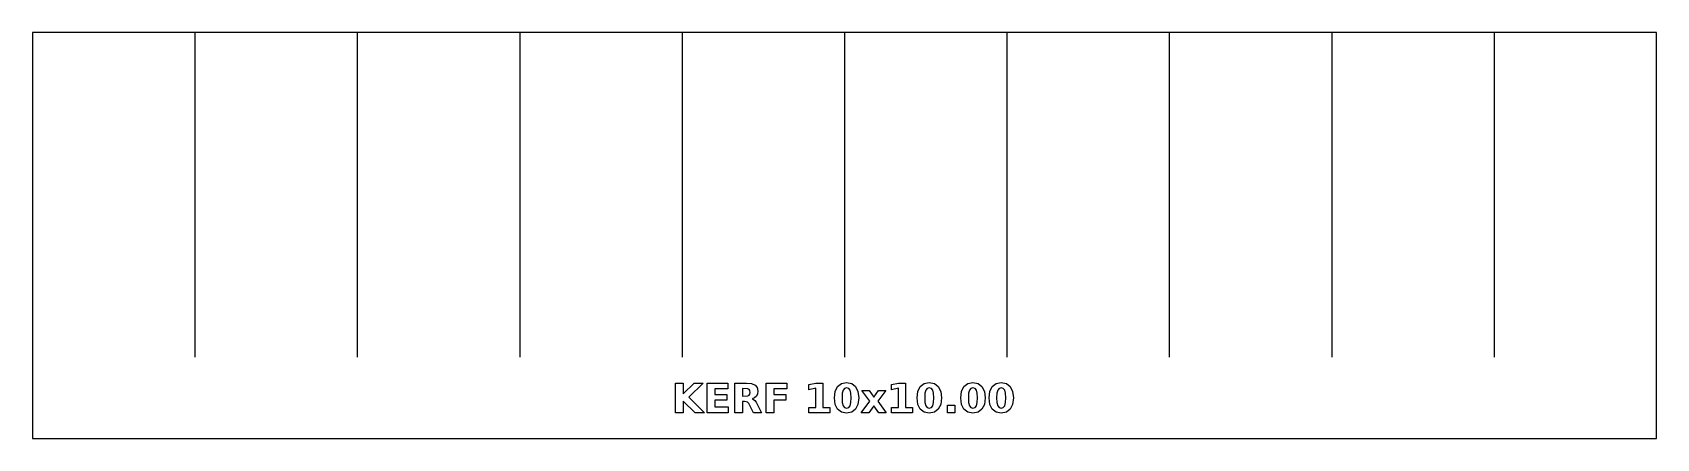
# Model space of a CAD drawing. Header units: millimetres. Extents: x 0 to 100, y 0 to 25.
import ezdxf

# ---------------------------------------------------------------- set-up
doc = ezdxf.new("R2010")
doc.units = ezdxf.units.MM
doc.layers.add('CUT', color=1, linetype='Continuous')
doc.layers.add('ENGRAVE', color=5, linetype='Continuous')

msp = doc.modelspace()

# ---------------------------------------------------------------- linework, layer by layer
at = {"layer": 'CUT'}
msp.add_lwpolyline([(100, 0), (100, 25), (0, 25), (0, 0)], close=True, dxfattribs=at)
for points in [[(10, 25), (10, 5)], [(20, 25), (20, 5)], [(30, 25), (30, 5)], [(40, 25), (40, 5)], [(50, 25), (50, 5)], [(60, 25), (60, 5)], [(70, 25), (70, 5)], [(80, 25), (80, 5)], [(90, 25), (90, 5)]]:
    msp.add_lwpolyline(points, dxfattribs=at)
at = {"layer": 'ENGRAVE'}
for points in [[(39.6012, 3.4127), (40.0711, 3.4127), (40.0711, 2.7475), (40.7484, 3.4127), (41.2941, 3.4127), (40.4164, 2.5494), (41.3844, 1.59), (40.7961, 1.59), (40.0711, 2.308), (40.0711, 1.59), (39.6012, 1.59)], [(41.5383, 1.59), (41.5383, 3.4127), (42.8062, 3.4127), (42.8062, 3.0572), (42.0082, 3.0572), (42.0082, 2.7182), (42.759, 2.7182), (42.759, 2.3627), (42.0082, 2.3627), (42.0082, 1.9451), (42.8332, 1.9451), (42.8332, 1.59)], [(44.4626, 2.5123), (44.309, 2.442), (44.4004, 2.4062), (44.4816, 2.3424), (44.5586, 2.245), (44.8914, 1.59), (44.391, 1.59), (44.1011, 2.1578), (44.0324, 2.2295), (43.9521, 2.2673), (43.8488, 2.2799), (43.716, 2.2799), (43.716, 1.59), (43.2461, 1.59), (43.2461, 3.4127), (43.9637, 3.4127), (44.2757, 3.3824), (44.4914, 3.2916), (44.6174, 3.1357), (44.6594, 2.9096), (44.6375, 2.7452), (44.5719, 2.6131)], [(44.0404, 2.6182), (44.1254, 2.6592), (44.1734, 2.7319), (44.1895, 2.84), (44.1734, 2.9469), (44.1254, 3.0182), (44.0404, 3.0586), (43.716, 3.0721), (43.716, 2.6045)], [(45.1711, 3.4127), (46.4391, 3.4127), (46.4391, 3.0572), (45.641, 3.0572), (45.641, 2.7182), (46.3918, 2.7182), (46.3918, 2.3627), (45.641, 2.3627), (45.641, 1.59), (45.1711, 1.59)], [(49.0871, 1.59), (47.8125, 1.59), (47.8125, 1.9146), (48.2277, 1.9146), (48.2277, 3.0928), (47.8016, 3.0049), (47.8016, 3.3248), (48.225, 3.4127), (48.6719, 3.4127), (48.6719, 1.9146), (49.0871, 1.9146)], [(49.8104, 3.384), (50.1293, 3.4455), (50.4474, 3.384), (50.6836, 3.1994), (50.8301, 2.9016), (50.8789, 2.4994), (50.8301, 2.0983), (50.6836, 1.8006), (50.4474, 1.616), (50.1293, 1.5545), (49.8104, 1.616), (49.5738, 1.8006), (49.4273, 2.0983), (49.3785, 2.4994), (49.4273, 2.9016), (49.5738, 3.1994)], [(49.9997, 3.0895), (49.9133, 2.9846), (49.8646, 2.7945), (49.8484, 2.5033), (49.8646, 2.2086), (49.9133, 2.0158), (49.9997, 1.9098), (50.1293, 1.8744), (50.2582, 1.9098), (50.3441, 2.0158), (50.3928, 2.2086), (50.409, 2.5033), (50.393, 2.7945), (50.3449, 2.9846), (50.259, 3.0895), (50.1293, 3.1244)], [(54.1785, 1.9146), (54.1785, 1.59), (52.9039, 1.59), (52.9039, 1.9146), (53.3191, 1.9146), (53.3191, 3.0928), (52.893, 3.0049), (52.893, 3.3248), (53.3164, 3.4127), (53.7633, 3.4127), (53.7633, 1.9146)], [(55.2207, 3.4455), (55.5388, 3.384), (55.775, 3.1994), (55.9215, 2.9016), (55.9703, 2.4994), (55.9215, 2.0983), (55.775, 1.8006), (55.5388, 1.616), (55.2207, 1.5545), (54.9018, 1.616), (54.6652, 1.8006), (54.5188, 2.0983), (54.4699, 2.4994), (54.5188, 2.9016), (54.6652, 3.1994), (54.9018, 3.384)], [(55.2207, 3.1244), (55.0911, 3.0895), (55.0047, 2.9846), (54.9561, 2.7945), (54.9398, 2.5033), (54.9561, 2.2086), (55.0047, 2.0158), (55.0911, 1.9098), (55.2207, 1.8744), (55.3496, 1.9098), (55.4355, 2.0158), (55.4842, 2.2086), (55.5004, 2.5033), (55.4844, 2.7945), (55.4363, 2.9846), (55.3504, 3.0895)], [(57.5908, 3.384), (57.9098, 3.4455), (58.2278, 3.384), (58.4641, 3.1994), (58.6105, 2.9016), (58.6594, 2.4994), (58.6105, 2.0983), (58.4641, 1.8006), (58.2278, 1.616), (57.9098, 1.5545), (57.5908, 1.616), (57.3543, 1.8006), (57.2078, 2.0983), (57.159, 2.4994), (57.2078, 2.9016), (57.3543, 3.1994)], [(58.0395, 3.0895), (57.9098, 3.1244), (57.7802, 3.0895), (57.6938, 2.9846), (57.6451, 2.7945), (57.6289, 2.5033), (57.6451, 2.2086), (57.6938, 2.0158), (57.7802, 1.9098), (57.9098, 1.8744), (58.0387, 1.9098), (58.1246, 2.0158), (58.1732, 2.2086), (58.1895, 2.5033), (58.1734, 2.7945), (58.1254, 2.9846)], [(59.3303, 3.384), (59.6492, 3.4455), (59.9673, 3.384), (60.2035, 3.1994), (60.35, 2.9016), (60.3988, 2.4994), (60.35, 2.0983), (60.2035, 1.8006), (59.9673, 1.616), (59.6492, 1.5545), (59.3303, 1.616), (59.0938, 1.8006), (58.9473, 2.0983), (58.8984, 2.4994), (58.9473, 2.9016), (59.0938, 3.1994)], [(59.4332, 2.9846), (59.3846, 2.7945), (59.3684, 2.5033), (59.3846, 2.2086), (59.4332, 2.0158), (59.5196, 1.9098), (59.6492, 1.8744), (59.7781, 1.9098), (59.8641, 2.0158), (59.9127, 2.2086), (59.9289, 2.5033), (59.9129, 2.7945), (59.8648, 2.9846), (59.7789, 3.0895), (59.6492, 3.1244), (59.5196, 3.0895)], [(52.573, 1.59), (52.1105, 1.59), (51.8027, 2.0221), (51.4988, 1.59), (51.0363, 1.59), (51.5539, 2.2896), (51.0605, 2.9572), (51.5234, 2.9572), (51.8027, 2.5521), (52.0859, 2.9572), (52.5488, 2.9572), (52.0555, 2.292)], [(56.7844, 1.59), (56.3449, 1.59), (56.3449, 2.0623), (56.7844, 2.0623)]]:
    msp.add_lwpolyline(points, close=True, dxfattribs=at)

doc.saveas('drawing.dxf')
